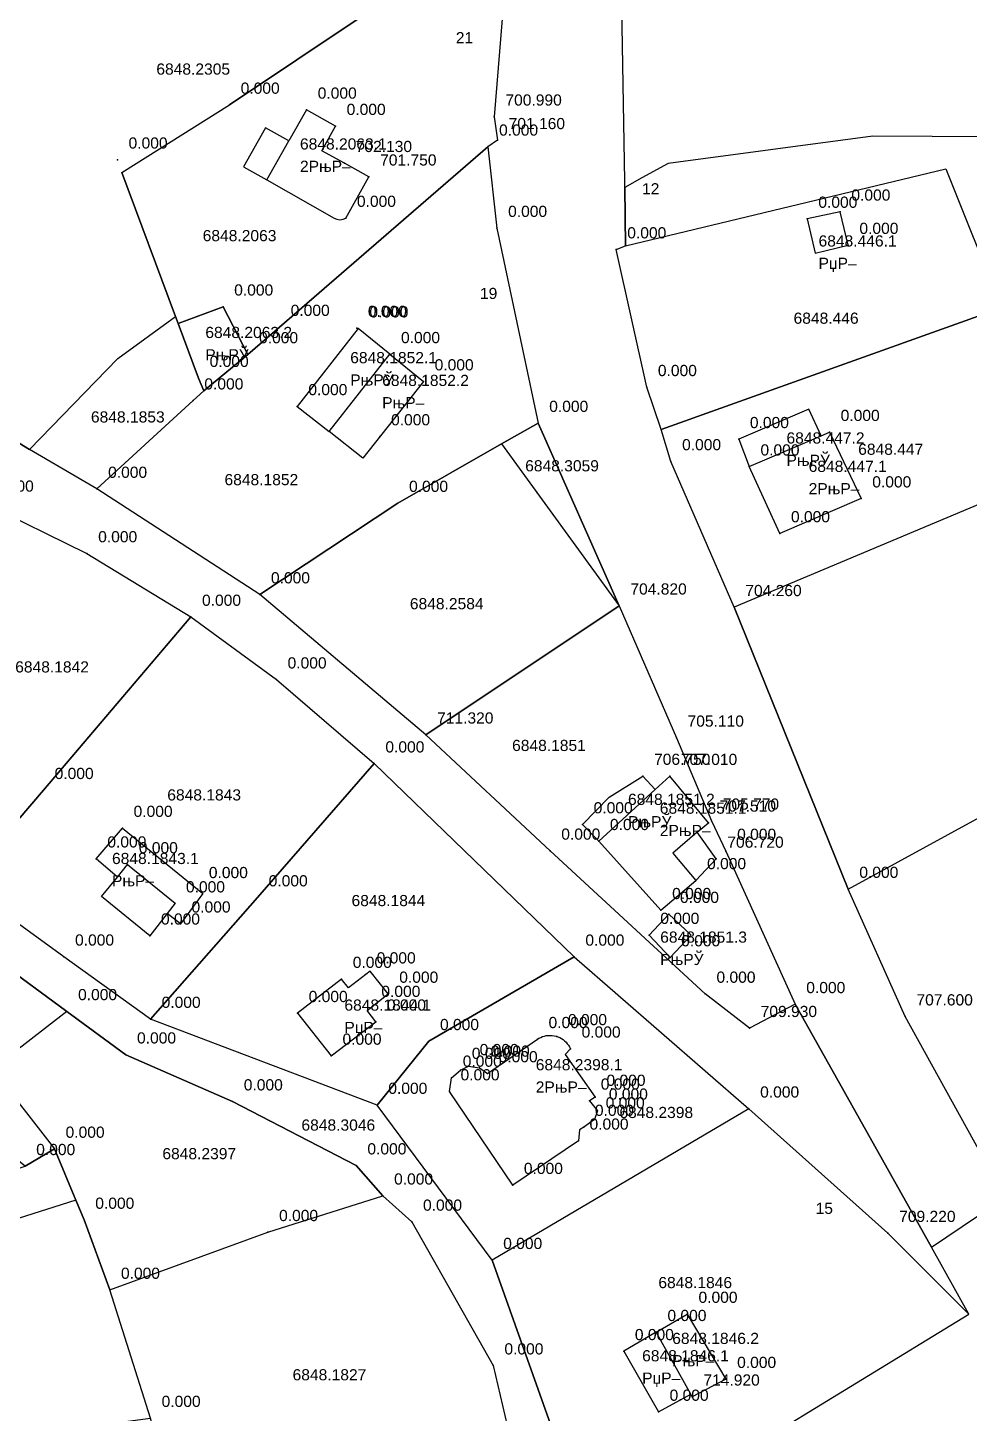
# Model space of a CAD drawing. Header units: metres. Extents: x 8504925 to 8509157, y 4588840 to 4591954.
# Drawn here: x 8506029.6 to 8506113.9, y 4590589.4 to 4590713.5 of the extents above; entities that cross this region are included whole.
import ezdxf

# ---------------------------------------------------------------- set-up
doc = ezdxf.new("R2010")
doc.units = ezdxf.units.M
for name, color, linetype in [('cad13', 30, 'Continuous'), ('cad140', 7, 'Continuous'), ('cad144', 7, 'Continuous'), ('cad146', 7, 'Continuous'), ('cad176', 7, 'Continuous'), ('cad22', 7, 'Continuous'), ('cad_cont_1', 30, 'Continuous'), ('cad_cont_2', 7, 'Continuous'), ('cad_cont_3', 7, 'Continuous'), ('points', 1, 'Continuous'), ('texts', 7, 'Continuous')]:
    doc.layers.add(name, color=color, linetype=linetype)
doc.styles.get("Standard").update_dxf_attribs({"font": 'arial.ttf'})

msp = doc.modelspace()

# ---------------------------------------------------------------- linework, layer by layer
at = {"layer": 'cad13'}
for points in [[(8506060.13, 4590700.12), (8506057.94, 4590701.33), (8506055.91, 4590702.45), (8506057.13, 4590704.65), (8506054.54, 4590706.11), (8506052.96, 4590703.32), (8506050.87, 4590704.5), (8506048.9, 4590701.02), (8506050.99, 4590699.84), (8506057.02, 4590696.41), (8506057.24, 4590696.31), (8506057.53, 4590696.27), (8506057.81, 4590696.32), (8506058.05, 4590696.42), (8506060.13, 4590700.12)], [(8506103.05, 4590694), (8506102.33, 4590696.98), (8506099.37, 4590696.34), (8506100.1, 4590693.29), (8506103.05, 4590694)], [(8506049.29, 4590684.21), (8506047.06, 4590688.48), (8506043.04, 4590686.98)], [(8506062, 4590684.22), (8506059.17, 4590686.52), (8506053.7, 4590679.56), (8506056.56, 4590677.3)], [(8506062, 4590684.22), (8506065.01, 4590681.78), (8506059.57, 4590674.91), (8506056.56, 4590677.3)], [(8506056.56, 4590677.3), (8506062, 4590684.22)], [(8506100.63, 4590676.93), (8506099.51, 4590679.31), (8506093.24, 4590676.61), (8506094.19, 4590674.16)], [(8506100.63, 4590676.93), (8506101.37, 4590677.25), (8506104.2, 4590671.3), (8506096.92, 4590668.18), (8506094.19, 4590674.16)], [(8506094.19, 4590674.16), (8506100.63, 4590676.93)], [(8506080.71, 4590640.62), (8506079.25, 4590642.12), (8506081.65, 4590644.56), (8506084.66, 4590646.46), (8506085.76, 4590645.25)], [(8506080.71, 4590640.62), (8506086.28, 4590634.44), (8506089.41, 4590637.12), (8506091.22, 4590639.04), (8506089.53, 4590641.44), (8506090.53, 4590642.27), (8506087.06, 4590646.45), (8506085.76, 4590645.25)], [(8506085.76, 4590645.25), (8506080.71, 4590640.62)], [(8506037.61, 4590637.41), (8506035.7, 4590639.06), (8506038.05, 4590641.8), (8506044.79, 4590636.32), (8506045.25, 4590635.93), (8506043.24, 4590633.24), (8506042.06, 4590634.15), (8506040.5, 4590632.16), (8506036.18, 4590635.66), (8506037.61, 4590637.41)], [(8506087.09, 4590630.21), (8506085.22, 4590632.22), (8506086.98, 4590634.1), (8506088.97, 4590632.22), (8506087.09, 4590630.21)], [(8506056.76, 4590621.4), (8506060.74, 4590624.46), (8506059.96, 4590625.46), (8506061.84, 4590626.95), (8506060.23, 4590628.99), (8506058.29, 4590627.49), (8506057.68, 4590628.28), (8506053.73, 4590625.22), (8506056.76, 4590621.4)], [(8506070.74, 4590619.83), (8506075.21, 4590622.89), (8506075.35, 4590622.98), (8506075.51, 4590623.06), (8506075.67, 4590623.13), (8506075.84, 4590623.18), (8506076.01, 4590623.22), (8506076.19, 4590623.23), (8506076.36, 4590623.24), (8506076.54, 4590623.23), (8506076.71, 4590623.21), (8506076.88, 4590623.17), (8506077.05, 4590623.11), (8506077.21, 4590623.04), (8506077.37, 4590622.96), (8506077.51, 4590622.86), (8506077.65, 4590622.75), (8506077.78, 4590622.63), (8506077.89, 4590622.49), (8506078, 4590622.35), (8506078.09, 4590622.2), (8506078.17, 4590622.04), (8506077.7, 4590621.53), (8506080.4, 4590617.72), (8506079.89, 4590617.38), (8506080.61, 4590616.48), (8506080.33, 4590615.7), (8506079.36, 4590615.03), (8506078.99, 4590614.77), (8506078.88, 4590613.8), (8506073, 4590609.83), (8506067.33, 4590618.21), (8506067.53, 4590619.43), (8506068.34, 4590620.13), (8506069.04, 4590620.47), (8506070.03, 4590620.33), (8506070.74, 4590619.83)], [(8506085.86, 4590596.66), (8506088.64, 4590598.29), (8506092.1, 4590592.46), (8506089.08, 4590590.88), (8506088.95, 4590591.1)], [(8506085.86, 4590596.66), (8506082.94, 4590594.95), (8506086.05, 4590589.52), (8506088.95, 4590591.1)], [(8506088.95, 4590591.1), (8506085.86, 4590596.66)]]:
    msp.add_lwpolyline(points, dxfattribs=at)
at = {"layer": 'cad140'}
for points in [[(8506072.81, 4590723.43), (8506071.35, 4590705.49), (8506071.64, 4590703.38)], [(8506065.806, 4590718.74), (8506047.64, 4590706.55)], [(8506038.01, 4590700.51), (8506047.64, 4590706.55)], [(8506070.78, 4590702.8), (8506052.12, 4590686.66), (8506049.29, 4590684.21)], [(8506071.64, 4590703.38), (8506070.78, 4590702.8)], [(8506038.01, 4590700.51), (8506042.806, 4590687.612)], [(8506042.806, 4590687.612), (8506043.04, 4590686.98)], [(8506025.62, 4590670.92), (8506034.88, 4590666.39), (8506044.18, 4590660.7)], [(8506082.54, 4590661.71), (8506087.66, 4590649.88), (8506090.81, 4590642.45), (8506092.1, 4590639.74), (8506098.29, 4590626.02)], [(8506098.29, 4590626.02), (8506094.21, 4590623.88), (8506090.25, 4590626.95), (8506076.35, 4590639.76), (8506065.23, 4590650.16)], [(8506078.51, 4590630.27), (8506094.16, 4590616.67)], [(8506071.15, 4590603.11), (8506060.86, 4590617)], [(8506094.16, 4590616.67), (8506071.15, 4590603.11)], [(8506094.16, 4590616.67), (8506106.61, 4590605.53)]]:
    msp.add_lwpolyline(points, dxfattribs=at)
at = {"layer": 'cad144'}
for points in [[(8506070.78, 4590702.8), (8506071.59, 4590695.52), (8506075.27, 4590678.06)], [(8506085, 4590681.27), (8506082.26, 4590693.6)], [(8506086.29, 4590677.48), (8506085, 4590681.27)], [(8506035.77, 4590672.16), (8506044.39, 4590680.07), (8506045.35, 4590680.95)], [(8506072.012, 4590676.207), (8506075.27, 4590678.06)], [(8506075.27, 4590678.06), (8506082.54, 4590661.71)], [(8506087.17, 4590674.63), (8506086.29, 4590677.48)], [(8506050.35, 4590662.71), (8506062.72, 4590670.9), (8506072.012, 4590676.207)], [(8506092.83, 4590661.57), (8506087.17, 4590674.63)], [(8506050.35, 4590662.71), (8506035.77, 4590672.16)], [(8506116.92, 4590671.69), (8506092.83, 4590661.57)], [(8506065.23, 4590650.16), (8506050.35, 4590662.71)], [(8506065.23, 4590650.16), (8506082.54, 4590661.71)], [(8506023.79, 4590636.81), (8506030.98, 4590645.19), (8506044.18, 4590660.7)], [(8506044.18, 4590660.7), (8506051.84, 4590655.09), (8506060.6, 4590647.57)], [(8506040.56, 4590624.7), (8506050.15, 4590635.58), (8506060.6, 4590647.57)], [(8506060.6, 4590647.57), (8506078.51, 4590630.27)], [(8506103.04, 4590636.34), (8506123.51, 4590647.53), (8506136.418, 4590628.116)], [(8506040.56, 4590624.7), (8506032.81, 4590630.28), (8506023.79, 4590636.81)], [(8506114.89, 4590612.73), (8506108.16, 4590624.92), (8506103.04, 4590636.34)], [(8506033.08, 4590625.39), (8506023.84, 4590632.15)], [(8506038.36, 4590621.51), (8506033.08, 4590625.39)], [(8506060.86, 4590617), (8506040.56, 4590624.7)], [(8506060.86, 4590617), (8506065.49, 4590622.71)], [(8506038.36, 4590621.51), (8506047.92, 4590617.31), (8506058.99, 4590611.58), (8506061.38, 4590608.88)], [(8506031.96, 4590613.07), (8506029.33, 4590611.52)], [(8506033.878, 4590608.483), (8506031.96, 4590613.07)], [(8506034.62, 4590606.71), (8506033.878, 4590608.483)], [(8506036.92, 4590600.44), (8506051.08, 4590605.61), (8506061.38, 4590608.88)], [(8506061.38, 4590608.88), (8506063.97, 4590606.54), (8506071.26, 4590593.67), (8506073.12, 4590585.62)], [(8506036.92, 4590600.44), (8506034.62, 4590606.71)], [(8506106.61, 4590605.53), (8506113.86, 4590598.27)], [(8506077.46, 4590578.23), (8506076.86, 4590587.09), (8506071.15, 4590603.11)], [(8506040.56, 4590588.97), (8506036.92, 4590600.44)], [(8506094.895, 4590581.833), (8506093.72, 4590585.99), (8506113.86, 4590598.27)]]:
    msp.add_lwpolyline(points, dxfattribs=at)
at = {"layer": 'cad146'}
for points in [[(8506083.05, 4590699.17), (8506083.05, 4590699.76), (8506082.72, 4590718.8), (8506086.9, 4590742.95)], [(8506029.72, 4590675.69), (8506022.01, 4590680.42), (8506015.36, 4590687.62), (8506012.99, 4590692.6), (8506009.19, 4590709.24)], [(8506147.37, 4590705.42), (8506140.22, 4590706.58), (8506128.42, 4590709.1), (8506128.11, 4590708.99), (8506115.88, 4590703.69), (8506105.26, 4590703.75), (8506086.91, 4590701.31), (8506084.57, 4590700.01), (8506083.05, 4590699.17)], [(8506083.09, 4590693.93), (8506111.8, 4590700.83), (8506116.76, 4590688.39)], [(8506083.09, 4590693.93), (8506083.05, 4590699.17)], [(8506082.26, 4590693.6), (8506083.09, 4590693.93)], [(8506029.72, 4590675.69), (8506037.64, 4590683.83), (8506042.806, 4590687.612)], [(8506116.76, 4590688.39), (8506086.29, 4590677.48)], [(8506045.35, 4590680.95), (8506044.86, 4590682.09), (8506043.04, 4590686.98)], [(8506049.29, 4590684.21), (8506045.35, 4590680.95)], [(8506035.77, 4590672.16), (8506029.72, 4590675.69)], [(8506072.012, 4590676.207), (8506082.54, 4590661.71)], [(8506103.04, 4590636.34), (8506092.83, 4590661.57)], [(8506078.51, 4590630.27), (8506065.49, 4590622.71)], [(8506033.08, 4590625.39), (8506026.38, 4590620.22), (8506031.96, 4590613.07)], [(8506110.497, 4590604.264), (8506098.29, 4590626.02)], [(8506033.878, 4590608.483), (8506000.975, 4590598.045)]]:
    msp.add_lwpolyline(points, dxfattribs=at)
at = {"layer": 'cad176'}
for points in [[(8506110.497, 4590604.264), (8506117.46, 4590608.973)], [(8506113.86, 4590598.27), (8506110.497, 4590604.264)]]:
    msp.add_lwpolyline(points, dxfattribs=at)
at = {"layer": 'cad22'}
for points in [[(8506050.99, 4590699.84), (8506052.96, 4590703.32)], [(8506089.53, 4590641.44), (8506087.33, 4590639.56), (8506089.41, 4590637.12)], [(8506037.61, 4590637.41), (8506038.52, 4590638.54), (8506042.77, 4590635.07), (8506042.06, 4590634.15)]]:
    msp.add_lwpolyline(points, dxfattribs=at)
at = {"layer": 'cad_cont_1'}
for points in [[(8506060.13, 4590700.12), (8506057.94, 4590701.33), (8506055.91, 4590702.45), (8506057.13, 4590704.65), (8506054.54, 4590706.11), (8506052.96, 4590703.32), (8506050.87, 4590704.5), (8506048.9, 4590701.02), (8506050.99, 4590699.84), (8506057.02, 4590696.41), (8506057.24, 4590696.31), (8506057.53, 4590696.27), (8506057.81, 4590696.32), (8506058.05, 4590696.42), (8506060.13, 4590700.12)], [(8506103.05, 4590694), (8506102.33, 4590696.98), (8506099.37, 4590696.34), (8506100.1, 4590693.29), (8506103.05, 4590694)], [(8506045.35, 4590680.95), (8506044.86, 4590682.09), (8506043.04, 4590686.98), (8506043.04, 4590686.98), (8506047.06, 4590688.48), (8506049.29, 4590684.21), (8506049.29, 4590684.21), (8506045.35, 4590680.95)], [(8506056.56, 4590677.3), (8506062, 4590684.22), (8506062, 4590684.22), (8506059.17, 4590686.52), (8506053.7, 4590679.56), (8506056.56, 4590677.3)], [(8506056.56, 4590677.3), (8506062, 4590684.22), (8506062, 4590684.22), (8506065.01, 4590681.78), (8506059.57, 4590674.91), (8506056.56, 4590677.3)], [(8506094.19, 4590674.16), (8506100.63, 4590676.93), (8506100.63, 4590676.93), (8506099.51, 4590679.31), (8506093.24, 4590676.61), (8506094.19, 4590674.16)], [(8506094.19, 4590674.16), (8506100.63, 4590676.93), (8506100.63, 4590676.93), (8506101.37, 4590677.25), (8506104.2, 4590671.3), (8506096.92, 4590668.18), (8506094.19, 4590674.16)], [(8506085.76, 4590645.25), (8506080.71, 4590640.62), (8506080.71, 4590640.62), (8506079.25, 4590642.12), (8506081.65, 4590644.56), (8506084.66, 4590646.46), (8506085.76, 4590645.25)], [(8506085.76, 4590645.25), (8506080.71, 4590640.62), (8506080.71, 4590640.62), (8506086.28, 4590634.44), (8506089.41, 4590637.12), (8506091.22, 4590639.04), (8506089.53, 4590641.44), (8506090.53, 4590642.27), (8506087.06, 4590646.45), (8506085.76, 4590645.25)], [(8506037.61, 4590637.41), (8506035.7, 4590639.06), (8506038.05, 4590641.8), (8506044.79, 4590636.32), (8506045.25, 4590635.93), (8506043.24, 4590633.24), (8506042.06, 4590634.15), (8506040.5, 4590632.16), (8506036.18, 4590635.66), (8506037.61, 4590637.41)], [(8506087.09, 4590630.21), (8506085.22, 4590632.22), (8506086.98, 4590634.1), (8506088.97, 4590632.22), (8506087.09, 4590630.21)], [(8506056.76, 4590621.4), (8506060.74, 4590624.46), (8506059.96, 4590625.46), (8506061.84, 4590626.95), (8506060.23, 4590628.99), (8506058.29, 4590627.49), (8506057.68, 4590628.28), (8506053.73, 4590625.22), (8506056.76, 4590621.4)], [(8506070.74, 4590619.83), (8506075.21, 4590622.89), (8506075.35, 4590622.98), (8506075.51, 4590623.06), (8506075.67, 4590623.13), (8506075.84, 4590623.18), (8506076.01, 4590623.22), (8506076.19, 4590623.23), (8506076.36, 4590623.24), (8506076.54, 4590623.23), (8506076.71, 4590623.21), (8506076.88, 4590623.17), (8506077.05, 4590623.11), (8506077.21, 4590623.04), (8506077.37, 4590622.96), (8506077.51, 4590622.86), (8506077.65, 4590622.75), (8506077.78, 4590622.63), (8506077.89, 4590622.49), (8506078, 4590622.35), (8506078.09, 4590622.2), (8506078.17, 4590622.04), (8506077.7, 4590621.53), (8506080.4, 4590617.72), (8506079.89, 4590617.38), (8506080.61, 4590616.48), (8506080.33, 4590615.7), (8506079.36, 4590615.03), (8506078.99, 4590614.77), (8506078.88, 4590613.8), (8506073, 4590609.83), (8506067.33, 4590618.21), (8506067.53, 4590619.43), (8506068.34, 4590620.13), (8506069.04, 4590620.47), (8506070.03, 4590620.33), (8506070.74, 4590619.83)], [(8506088.95, 4590591.1), (8506085.86, 4590596.66), (8506085.86, 4590596.66), (8506088.64, 4590598.29), (8506092.1, 4590592.46), (8506089.08, 4590590.88), (8506088.95, 4590591.1)], [(8506088.95, 4590591.1), (8506085.86, 4590596.66), (8506085.86, 4590596.66), (8506082.94, 4590594.95), (8506086.05, 4590589.52), (8506088.95, 4590591.1)]]:
    msp.add_lwpolyline(points, dxfattribs=at)
at = {"layer": 'cad_cont_2'}
for points in [[(8506058.78, 4590736.86), (8506031.49, 4590719.53), (8506011.3, 4590711.73), (8506009.19, 4590709.24), (8506009.19, 4590709.24), (8506012.99, 4590692.6), (8506015.36, 4590687.62), (8506022.01, 4590680.42), (8506029.72, 4590675.69), (8506029.72, 4590675.69), (8506037.64, 4590683.83), (8506042.806, 4590687.612), (8506042.806, 4590687.612), (8506038.01, 4590700.51), (8506038.01, 4590700.51), (8506047.64, 4590706.55), (8506047.64, 4590706.55), (8506065.806, 4590718.74), (8506065.806, 4590718.74), (8506072.75, 4590742.97), (8506072.75, 4590742.97), (8506058.78, 4590736.86)], [(8506083.05, 4590699.17), (8506083.05, 4590699.76), (8506082.72, 4590718.8), (8506086.9, 4590742.95), (8506086.9, 4590742.95), (8506092.07, 4590740.71), (8506110.63, 4590740.29), (8506117.018, 4590735.604)], [(8506038.01, 4590700.51), (8506047.64, 4590706.55), (8506047.64, 4590706.55), (8506065.806, 4590718.74), (8506065.806, 4590718.74), (8506072.81, 4590723.43), (8506072.81, 4590723.43), (8506071.35, 4590705.49), (8506071.64, 4590703.38), (8506071.64, 4590703.38), (8506070.78, 4590702.8), (8506070.78, 4590702.8), (8506052.12, 4590686.66), (8506049.29, 4590684.21), (8506049.29, 4590684.21), (8506045.35, 4590680.95), (8506045.35, 4590680.95), (8506044.86, 4590682.09), (8506043.04, 4590686.98), (8506043.04, 4590686.98), (8506042.806, 4590687.612), (8506042.806, 4590687.612), (8506038.01, 4590700.51)], [(8506072.81, 4590723.43), (8506071.35, 4590705.49), (8506071.64, 4590703.38), (8506071.64, 4590703.38), (8506070.78, 4590702.8), (8506070.78, 4590702.8), (8506071.59, 4590695.52), (8506075.27, 4590678.06), (8506075.27, 4590678.06), (8506082.54, 4590661.71), (8506082.54, 4590661.71), (8506087.66, 4590649.88), (8506090.81, 4590642.45), (8506092.1, 4590639.74), (8506098.29, 4590626.02), (8506098.29, 4590626.02), (8506110.497, 4590604.264), (8506110.497, 4590604.264), (8506117.46, 4590608.973)], [(8506076.86, 4590587.09), (8506071.15, 4590603.11), (8506071.15, 4590603.11), (8506060.86, 4590617), (8506060.86, 4590617), (8506040.56, 4590624.7), (8506040.56, 4590624.7), (8506032.81, 4590630.28), (8506023.79, 4590636.81), (8506023.79, 4590636.81), (8506016.6, 4590643.93), (8506008.28, 4590652.75), (8506008.28, 4590652.75), (8505993.95, 4590676.34), (8505993.95, 4590676.34), (8505984.37, 4590691.86), (8505978.5, 4590702.02), (8505978.5, 4590702.02), (8505966.1, 4590718.57)], [(8506114.89, 4590612.73), (8506108.16, 4590624.92), (8506103.04, 4590636.34), (8506103.04, 4590636.34), (8506092.83, 4590661.57), (8506092.83, 4590661.57), (8506087.17, 4590674.63), (8506087.17, 4590674.63), (8506086.29, 4590677.48), (8506086.29, 4590677.48), (8506085, 4590681.27), (8506085, 4590681.27), (8506082.26, 4590693.6), (8506082.26, 4590693.6), (8506083.09, 4590693.93), (8506083.09, 4590693.93), (8506083.05, 4590699.17), (8506083.05, 4590699.17), (8506083.05, 4590699.76), (8506082.72, 4590718.8)], [(8506115.88, 4590703.69), (8506105.26, 4590703.75), (8506086.91, 4590701.31), (8506084.57, 4590700.01), (8506083.05, 4590699.17), (8506083.05, 4590699.17), (8506083.09, 4590693.93), (8506083.09, 4590693.93), (8506111.8, 4590700.83), (8506116.76, 4590688.39)], [(8506115.88, 4590703.69), (8506105.26, 4590703.75), (8506086.91, 4590701.31), (8506084.57, 4590700.01), (8506083.05, 4590699.17)], [(8506035.77, 4590672.16), (8506044.39, 4590680.07), (8506045.35, 4590680.95), (8506045.35, 4590680.95), (8506049.29, 4590684.21), (8506049.29, 4590684.21), (8506052.12, 4590686.66), (8506070.78, 4590702.8), (8506070.78, 4590702.8), (8506071.59, 4590695.52), (8506075.27, 4590678.06), (8506075.27, 4590678.06), (8506072.012, 4590676.207), (8506072.012, 4590676.207), (8506062.72, 4590670.9), (8506050.35, 4590662.71), (8506050.35, 4590662.71), (8506035.77, 4590672.16)], [(8506082.26, 4590693.6), (8506083.09, 4590693.93), (8506083.09, 4590693.93), (8506111.8, 4590700.83), (8506116.76, 4590688.39), (8506116.76, 4590688.39), (8506086.29, 4590677.48), (8506086.29, 4590677.48), (8506085, 4590681.27), (8506085, 4590681.27), (8506082.26, 4590693.6)], [(8506029.72, 4590675.69), (8506037.64, 4590683.83), (8506042.806, 4590687.612), (8506042.806, 4590687.612), (8506043.04, 4590686.98), (8506043.04, 4590686.98), (8506044.86, 4590682.09), (8506045.35, 4590680.95), (8506045.35, 4590680.95), (8506044.39, 4590680.07), (8506035.77, 4590672.16), (8506035.77, 4590672.16), (8506029.72, 4590675.69)], [(8506087.17, 4590674.63), (8506086.29, 4590677.48), (8506086.29, 4590677.48), (8506116.76, 4590688.39), (8506116.76, 4590688.39), (8506116.91, 4590687.98), (8506120.13, 4590679.1), (8506122.011, 4590673.833), (8506122.011, 4590673.833), (8506116.92, 4590671.69), (8506116.92, 4590671.69), (8506092.83, 4590661.57), (8506092.83, 4590661.57), (8506087.17, 4590674.63)], [(8506025.62, 4590670.92), (8506034.88, 4590666.39), (8506044.18, 4590660.7), (8506044.18, 4590660.7), (8506051.84, 4590655.09), (8506060.6, 4590647.57), (8506060.6, 4590647.57), (8506078.51, 4590630.27), (8506078.51, 4590630.27), (8506094.16, 4590616.67), (8506094.16, 4590616.67), (8506106.61, 4590605.53), (8506106.61, 4590605.53), (8506113.86, 4590598.27), (8506113.86, 4590598.27), (8506110.497, 4590604.264), (8506110.497, 4590604.264), (8506098.29, 4590626.02), (8506098.29, 4590626.02), (8506094.21, 4590623.88), (8506090.25, 4590626.95), (8506076.35, 4590639.76), (8506065.23, 4590650.16), (8506065.23, 4590650.16), (8506050.35, 4590662.71), (8506050.35, 4590662.71), (8506035.77, 4590672.16), (8506035.77, 4590672.16), (8506029.72, 4590675.69), (8506029.72, 4590675.69), (8506022.01, 4590680.42)], [(8506072.012, 4590676.207), (8506082.54, 4590661.71), (8506082.54, 4590661.71), (8506075.27, 4590678.06), (8506075.27, 4590678.06), (8506072.012, 4590676.207)], [(8506050.35, 4590662.71), (8506062.72, 4590670.9), (8506072.012, 4590676.207), (8506072.012, 4590676.207), (8506082.54, 4590661.71), (8506082.54, 4590661.71), (8506065.23, 4590650.16), (8506065.23, 4590650.16), (8506050.35, 4590662.71)], [(8506116.92, 4590671.69), (8506092.83, 4590661.57), (8506092.83, 4590661.57), (8506103.04, 4590636.34), (8506103.04, 4590636.34), (8506123.51, 4590647.53), (8506136.418, 4590628.116), (8506136.418, 4590628.116), (8506137.78, 4590635.68), (8506134.85, 4590654.34), (8506133.07, 4590671.44), (8506133.07, 4590671.44), (8506131.57, 4590675.13), (8506131.57, 4590675.13), (8506122.011, 4590673.833), (8506122.011, 4590673.833), (8506116.92, 4590671.69)], [(8506008.28, 4590652.75), (8506025.62, 4590670.92), (8506025.62, 4590670.92), (8506034.88, 4590666.39), (8506044.18, 4590660.7), (8506044.18, 4590660.7), (8506030.98, 4590645.19), (8506023.79, 4590636.81), (8506023.79, 4590636.81), (8506016.6, 4590643.93), (8506008.28, 4590652.75)], [(8506065.23, 4590650.16), (8506082.54, 4590661.71), (8506082.54, 4590661.71), (8506087.66, 4590649.88), (8506090.81, 4590642.45), (8506092.1, 4590639.74), (8506098.29, 4590626.02), (8506098.29, 4590626.02), (8506094.21, 4590623.88), (8506090.25, 4590626.95), (8506076.35, 4590639.76), (8506065.23, 4590650.16)], [(8506023.79, 4590636.81), (8506030.98, 4590645.19), (8506044.18, 4590660.7), (8506044.18, 4590660.7), (8506051.84, 4590655.09), (8506060.6, 4590647.57), (8506060.6, 4590647.57), (8506050.15, 4590635.58), (8506040.56, 4590624.7), (8506040.56, 4590624.7), (8506032.81, 4590630.28), (8506023.79, 4590636.81)], [(8506040.56, 4590624.7), (8506050.15, 4590635.58), (8506060.6, 4590647.57), (8506060.6, 4590647.57), (8506078.51, 4590630.27), (8506078.51, 4590630.27), (8506065.49, 4590622.71), (8506065.49, 4590622.71), (8506060.86, 4590617), (8506060.86, 4590617), (8506040.56, 4590624.7)], [(8506114.89, 4590612.73), (8506108.16, 4590624.92), (8506103.04, 4590636.34), (8506103.04, 4590636.34), (8506123.51, 4590647.53), (8506136.418, 4590628.116), (8506136.418, 4590628.116), (8506138.442, 4590625.067), (8506138.442, 4590625.067), (8506139.2, 4590623.95), (8506139.2, 4590623.95), (8506122.45, 4590612.33), (8506122.45, 4590612.33), (8506118.12, 4590609.41), (8506118.12, 4590609.41), (8506117.46, 4590608.973), (8506117.46, 4590608.973), (8506114.89, 4590612.73)], [(8506029.33, 4590611.52), (8506012.83, 4590624.52), (8506012.83, 4590624.52), (8506023.84, 4590632.15), (8506023.84, 4590632.15), (8506033.08, 4590625.39), (8506033.08, 4590625.39), (8506026.38, 4590620.22), (8506031.96, 4590613.07), (8506031.96, 4590613.07), (8506029.33, 4590611.52)], [(8506023.84, 4590632.15), (8506033.08, 4590625.39), (8506033.08, 4590625.39), (8506038.36, 4590621.51), (8506038.36, 4590621.51), (8506047.92, 4590617.31), (8506058.99, 4590611.58), (8506061.38, 4590608.88), (8506061.38, 4590608.88), (8506063.97, 4590606.54), (8506071.26, 4590593.67), (8506073.12, 4590585.62)], [(8506060.86, 4590617), (8506065.49, 4590622.71), (8506065.49, 4590622.71), (8506078.51, 4590630.27), (8506078.51, 4590630.27), (8506094.16, 4590616.67), (8506094.16, 4590616.67), (8506071.15, 4590603.11), (8506071.15, 4590603.11), (8506060.86, 4590617)], [(8506033.08, 4590625.39), (8506026.38, 4590620.22), (8506031.96, 4590613.07), (8506031.96, 4590613.07), (8506033.878, 4590608.483), (8506033.878, 4590608.483), (8506034.62, 4590606.71), (8506034.62, 4590606.71), (8506036.92, 4590600.44), (8506036.92, 4590600.44), (8506051.08, 4590605.61), (8506061.38, 4590608.88), (8506061.38, 4590608.88), (8506058.99, 4590611.58), (8506047.92, 4590617.31), (8506038.36, 4590621.51), (8506038.36, 4590621.51), (8506033.08, 4590625.39)], [(8506094.16, 4590616.67), (8506071.15, 4590603.11), (8506071.15, 4590603.11), (8506076.86, 4590587.09), (8506077.46, 4590578.23), (8506077.46, 4590578.23), (8506094.895, 4590581.833), (8506094.895, 4590581.833), (8506093.72, 4590585.99), (8506113.86, 4590598.27), (8506113.86, 4590598.27), (8506106.61, 4590605.53), (8506106.61, 4590605.53), (8506094.16, 4590616.67)], [(8505999.98, 4590601.92), (8506029.33, 4590611.52), (8506029.33, 4590611.52), (8506031.96, 4590613.07), (8506031.96, 4590613.07), (8506033.878, 4590608.483), (8506033.878, 4590608.483), (8506000.975, 4590598.045), (8506000.975, 4590598.045), (8505999.98, 4590601.92)], [(8506000.975, 4590598.045), (8506001.56, 4590595.78), (8506001.56, 4590595.78), (8506004.28, 4590584.03), (8506004.28, 4590584.03), (8506021.18, 4590586.41), (8506021.18, 4590586.41), (8506024.334, 4590586.816), (8506024.334, 4590586.816), (8506040.56, 4590588.97), (8506040.56, 4590588.97), (8506036.92, 4590600.44), (8506036.92, 4590600.44), (8506034.62, 4590606.71), (8506034.62, 4590606.71), (8506033.878, 4590608.483), (8506033.878, 4590608.483), (8506000.975, 4590598.045)], [(8506036.92, 4590600.44), (8506051.08, 4590605.61), (8506061.38, 4590608.88), (8506061.38, 4590608.88), (8506063.97, 4590606.54), (8506071.26, 4590593.67), (8506073.12, 4590585.62), (8506073.12, 4590585.62), (8506042.76, 4590580.65), (8506042.76, 4590580.65), (8506041.958, 4590583.674), (8506041.958, 4590583.674), (8506040.56, 4590588.97), (8506040.56, 4590588.97), (8506036.92, 4590600.44)]]:
    msp.add_lwpolyline(points, dxfattribs=at)
at = {"layer": 'cad_cont_3'}
msp.add_lwpolyline([(8506093.72, 4590585.99), (8506113.86, 4590598.27), (8506113.86, 4590598.27), (8506110.497, 4590604.264), (8506110.497, 4590604.264), (8506117.46, 4590608.973)], dxfattribs=at)
at = {"layer": 'points'}
for p in [(8506047.64, 4590706.55), (8506054.54, 4590706.11), (8506071.35, 4590705.49), (8506057.13, 4590704.65), (8506070.78, 4590702.8), (8506071.64, 4590703.38), (8506037.6, 4590701.64), (8506057.94, 4590701.33), (8506060.13, 4590700.12), (8506058.05, 4590696.42), (8506099.37, 4590696.34), (8506102.33, 4590696.98), (8506071.59, 4590695.52), (8506082.26, 4590693.6), (8506103.05, 4590694), (8506047.06, 4590688.48), (8506052.12, 4590686.66), (8506059.03, 4590686.57), (8506059.17, 4590686.52), (8506049.29, 4590684.21), (8506062, 4590684.22), (8506044.86, 4590682.09), (8506065.01, 4590681.78), (8506085, 4590681.27), (8506044.39, 4590680.07), (8506053.7, 4590679.56), (8506075.27, 4590678.06), (8506061.11, 4590676.86), (8506093.24, 4590676.61), (8506101.37, 4590677.25), (8506087.17, 4590674.63), (8506094.19, 4590674.16), (8506035.77, 4590672.16), (8506104.2, 4590671.3), (8506062.72, 4590670.9), (8506096.92, 4590668.18), (8506034.88, 4590666.39), (8506050.35, 4590662.71), (8506082.54, 4590661.71), (8506092.83, 4590661.57), (8506044.18, 4590660.7), (8506051.84, 4590655.09), (8506065.23, 4590650.16), (8506087.66, 4590649.88), (8506060.6, 4590647.57), (8506084.66, 4590646.46), (8506087.06, 4590646.45), (8506030.98, 4590645.19), (8506038.05, 4590641.8), (8506079.25, 4590642.12), (8506090.53, 4590642.27), (8506090.81, 4590642.45), (8506080.71, 4590640.62), (8506035.7, 4590639.06), (8506076.35, 4590639.76), (8506091.22, 4590639.04), (8506092.1, 4590639.74), (8506038.52, 4590638.54), (8506089.41, 4590637.12), (8506044.79, 4590636.32), (8506050.15, 4590635.58), (8506103.04, 4590636.34), (8506042.74, 4590635.04), (8506086.28, 4590634.44), (8506086.98, 4590634.1), (8506043.24, 4590633.24), (8506040.5, 4590632.16), (8506085.22, 4590632.22), (8506032.81, 4590630.28), (8506078.51, 4590630.27), (8506087.09, 4590630.21), (8506057.68, 4590628.28), (8506059.82, 4590628.68), (8506061.84, 4590626.95), (8506090.25, 4590626.95), (8506033.08, 4590625.39), (8506060.24, 4590625.68), (8506098.29, 4590626.02), (8506040.56, 4590624.7), (8506053.73, 4590625.22), (8506060.74, 4590624.46), (8506108.16, 4590624.92), (8506075.21, 4590622.89), (8506076.95, 4590623.15), (8506094.21, 4590623.88), (8506065.49, 4590622.71), (8506078.17, 4590622.04), (8506038.36, 4590621.51), (8506056.76, 4590621.4), (8506069.04, 4590620.47), (8506067.53, 4590619.43), (8506068.34, 4590620.13), (8506070.03, 4590620.33), (8506070.74, 4590619.83), (8506067.33, 4590618.21), (8506047.92, 4590617.31), (8506060.86, 4590617), (8506079.89, 4590617.38), (8506080.4, 4590617.72), (8506094.16, 4590616.67), (8506080.33, 4590615.7), (8506080.61, 4590616.48), (8506079.36, 4590615.03), (8506031.96, 4590613.07), (8506078.88, 4590613.8), (8506058.99, 4590611.58), (8506073, 4590609.83), (8506061.38, 4590608.88), (8506034.62, 4590606.71), (8506051.08, 4590605.61), (8506063.97, 4590606.54), (8506106.61, 4590605.53), (8506071.15, 4590603.11), (8506036.92, 4590600.44), (8506088.64, 4590598.29), (8506085.86, 4590596.66), (8506082.94, 4590594.95), (8506071.26, 4590593.67), (8506092.1, 4590592.46), (8506089.08, 4590590.88), (8506086.05, 4590589.52)]:
    msp.add_point(p, dxfattribs=at)

# ---------------------------------------------------------------- texts
at = {"layer": 'cad_cont_1'}
for s, p in [('6848.2063.1', (8506053.952, 4590702.554)), ('6848.446.1', (8506100.391, 4590693.87)), ('6848.2063.2', (8506045.478, 4590685.677)), ('6848.1852.1', (8506058.453, 4590683.421)), ('6848.1852.2', (8506061.313, 4590681.383)), ('6848.447.2', (8506097.52, 4590676.231)), ('6848.447.1', (8506099.505, 4590673.69)), ('6848.1851.2', (8506083.327, 4590643.871)), ('6848.1851.1', (8506086.175, 4590643.084)), ('6848.1843.1', (8506037.12, 4590638.578)), ('6848.1851.3', (8506086.211, 4590631.538)), ('6848.1844.1', (8506057.93, 4590625.45)), ('6848.2398.1', (8506075.066, 4590620.112)), ('6848.1846.2', (8506087.287, 4590595.607)), ('6848.1846.1', (8506084.594, 4590594.052))]:
    msp.add_text(s, height=1, dxfattribs=at).set_placement(p)
at = {"layer": 'cad_cont_2'}
for s, p in [('6848.2305', (8506041.09, 4590709.26)), ('6848.2063', (8506045.241, 4590694.347)), ('6848.446', (8506098.154, 4590686.954)), ('6848.1853', (8506035.232, 4590678.113)), ('6848.447', (8506103.94, 4590675.22)), ('6848.3059', (8506074.12, 4590673.739)), ('6848.1852', (8506047.194, 4590672.499)), ('6848.2584', (8506063.793, 4590661.392)), ('6848.1842', (8506028.45, 4590655.73)), ('6848.1851', (8506072.948, 4590648.698)), ('6848.1843', (8506042.07, 4590644.27)), ('6848.1844', (8506058.57, 4590634.81)), ('6848.2398', (8506082.555, 4590615.837)), ('6848.3046', (8506054.084, 4590614.71)), ('6848.2397', (8506041.63, 4590612.15)), ('6848.1846', (8506086.045, 4590600.605)), ('6848.1827', (8506053.29, 4590592.35))]:
    msp.add_text(s, height=1, dxfattribs=at).set_placement(p)
at = {"layer": 'points'}
for s, p in [('0.000', (8506048.64, 4590707.55)), ('0.000', (8506055.54, 4590707.11)), ('700.990', (8506072.35, 4590706.49)), ('0.000', (8506058.13, 4590705.65)), ('0.000', (8506071.78, 4590703.8)), ('701.160', (8506072.64, 4590704.38)), ('0.000', (8506038.6, 4590702.64)), ('702.130', (8506058.94, 4590702.33)), ('701.750', (8506061.13, 4590701.12)), ('0.000', (8506103.33, 4590697.98)), ('0.000', (8506059.05, 4590697.42)), ('0.000', (8506072.59, 4590696.52)), ('0.000', (8506100.37, 4590697.34)), ('0.000', (8506083.26, 4590694.6)), ('0.000', (8506104.05, 4590695)), ('0.000', (8506048.06, 4590689.48)), ('0.000', (8506053.12, 4590687.66)), ('0.000', (8506060.03, 4590687.57)), ('0.000', (8506060.17, 4590687.52)), ('0.000', (8506050.29, 4590685.21)), ('0.000', (8506063, 4590685.22)), ('0.000', (8506045.86, 4590683.09)), ('0.000', (8506066.01, 4590682.78)), ('0.000', (8506086, 4590682.27)), ('0.000', (8506045.39, 4590681.07)), ('0.000', (8506054.7, 4590680.56)), ('0.000', (8506076.27, 4590679.06)), ('0.000', (8506062.11, 4590677.86)), ('0.000', (8506102.37, 4590678.25)), ('0.000', (8506094.24, 4590677.61)), ('0.000', (8506088.17, 4590675.63)), ('0.000', (8506095.19, 4590675.16)), ('0.000', (8506036.77, 4590673.16)), ('0.000', (8506026.62, 4590671.92)), ('0.000', (8506063.72, 4590671.9)), ('0.000', (8506105.2, 4590672.3)), ('0.000', (8506097.92, 4590669.18)), ('0.000', (8506035.88, 4590667.39)), ('0.000', (8506051.35, 4590663.71)), ('0.000', (8506045.18, 4590661.7)), ('704.820', (8506083.54, 4590662.71)), ('704.260', (8506093.83, 4590662.57)), ('0.000', (8506052.84, 4590656.09)), ('711.320', (8506066.23, 4590651.16)), ('705.110', (8506088.66, 4590650.88)), ('0.000', (8506061.6, 4590648.57)), ('706.750', (8506085.66, 4590647.46)), ('707.010', (8506088.06, 4590647.45)), ('0.000', (8506031.98, 4590646.19)), ('0.000', (8506080.25, 4590643.12)), ('707.510', (8506091.53, 4590643.27)), ('705.770', (8506091.81, 4590643.45)), ('0.000', (8506039.05, 4590642.8)), ('0.000', (8506077.35, 4590640.76)), ('0.000', (8506081.71, 4590641.62)), ('0.000', (8506093.1, 4590640.74)), ('0.000', (8506036.7, 4590640.06)), ('0.000', (8506039.52, 4590639.54)), ('706.720', (8506092.22, 4590640.04)), ('0.000', (8506090.41, 4590638.12)), ('0.000', (8506045.79, 4590637.32)), ('0.000', (8506104.04, 4590637.34)), ('0.000', (8506043.74, 4590636.04)), ('0.000', (8506051.15, 4590636.58)), ('0.000', (8506087.28, 4590635.44)), ('0.000', (8506087.98, 4590635.1)), ('0.000', (8506041.5, 4590633.16)), ('0.000', (8506044.24, 4590634.24)), ('0.000', (8506086.22, 4590633.22)), ('0.000', (8506033.81, 4590631.28)), ('0.000', (8506079.51, 4590631.27)), ('0.000', (8506088.09, 4590631.21)), ('0.000', (8506060.82, 4590629.68)), ('0.000', (8506058.68, 4590629.28)), ('0.000', (8506062.84, 4590627.95)), ('0.000', (8506091.25, 4590627.95)), ('0.000', (8506099.29, 4590627.02)), ('0.000', (8506034.08, 4590626.39)), ('0.000', (8506041.56, 4590625.7)), ('0.000', (8506054.73, 4590626.22)), ('0.000', (8506061.24, 4590626.68)), ('707.600', (8506109.16, 4590625.92)), ('0.000', (8506061.74, 4590625.46)), ('709.930', (8506095.21, 4590624.88)), ('0.000', (8506066.49, 4590623.71)), ('0.000', (8506076.21, 4590623.89)), ('0.000', (8506077.95, 4590624.15)), ('0.000', (8506039.36, 4590622.51)), ('0.000', (8506057.76, 4590622.4)), ('0.000', (8506079.17, 4590623.04)), ('0.000', (8506069.34, 4590621.13)), ('0.000', (8506070.04, 4590621.47)), ('0.000', (8506071.03, 4590621.33)), ('0.000', (8506071.74, 4590620.83)), ('0.000', (8506068.53, 4590620.43)), ('0.000', (8506048.92, 4590618.31)), ('0.000', (8506068.33, 4590619.21)), ('0.000', (8506080.89, 4590618.38)), ('0.000', (8506081.4, 4590618.72)), ('0.000', (8506061.86, 4590618)), ('0.000', (8506081.61, 4590617.48)), ('0.000', (8506095.16, 4590617.67)), ('0.000', (8506080.36, 4590616.03)), ('0.000', (8506081.33, 4590616.7)), ('0.000', (8506079.88, 4590614.8)), ('0.000', (8506032.96, 4590614.07)), ('0.000', (8506030.33, 4590612.52)), ('0.000', (8506059.99, 4590612.58)), ('0.000', (8506074, 4590610.83)), ('0.000', (8506062.38, 4590609.88)), ('0.000', (8506035.62, 4590607.71)), ('0.000', (8506064.97, 4590607.54)), ('0.000', (8506052.08, 4590606.61)), ('709.220', (8506107.61, 4590606.53)), ('0.000', (8506072.15, 4590604.11)), ('0.000', (8506037.92, 4590601.44)), ('0.000', (8506089.64, 4590599.29)), ('0.000', (8506086.86, 4590597.66)), ('0.000', (8506083.94, 4590595.95)), ('0.000', (8506072.26, 4590594.67)), ('0.000', (8506093.1, 4590593.46)), ('714.920', (8506090.08, 4590591.88)), ('0.000', (8506041.56, 4590589.97)), ('0.000', (8506087.05, 4590590.52))]:
    msp.add_text(s, height=1, dxfattribs=at).set_placement(p)
at = {"layer": 'texts'}
for s, p in [('21', (8506067.91, 4590712.07)), ('2РњР–', (8506053.952, 4590700.554)), ('12', (8506084.58, 4590698.54)), ('РџР–', (8506100.391, 4590691.87)), ('19', (8506070.07, 4590689.17)), ('РњРЎ', (8506045.478, 4590683.677)), ('РњРЎ', (8506058.453, 4590681.421)), ('РњР–', (8506061.313, 4590679.383)), ('РњРЎ', (8506097.52, 4590674.231)), ('2РњР–', (8506099.505, 4590671.69)), ('РњРЎ', (8506083.327, 4590641.871)), ('2РњР–', (8506086.175, 4590641.084)), ('РњР–', (8506037.12, 4590636.578)), ('РњРЎ', (8506086.211, 4590629.538)), ('РџР–', (8506057.93, 4590623.45)), ('2РњР–', (8506075.066, 4590618.112)), ('15', (8506100.129, 4590607.254)), ('РњР–', (8506087.287, 4590593.607)), ('РџР–', (8506084.594, 4590592.052))]:
    msp.add_text(s, height=1, dxfattribs=at).set_placement(p)

doc.saveas('drawing.dxf')
